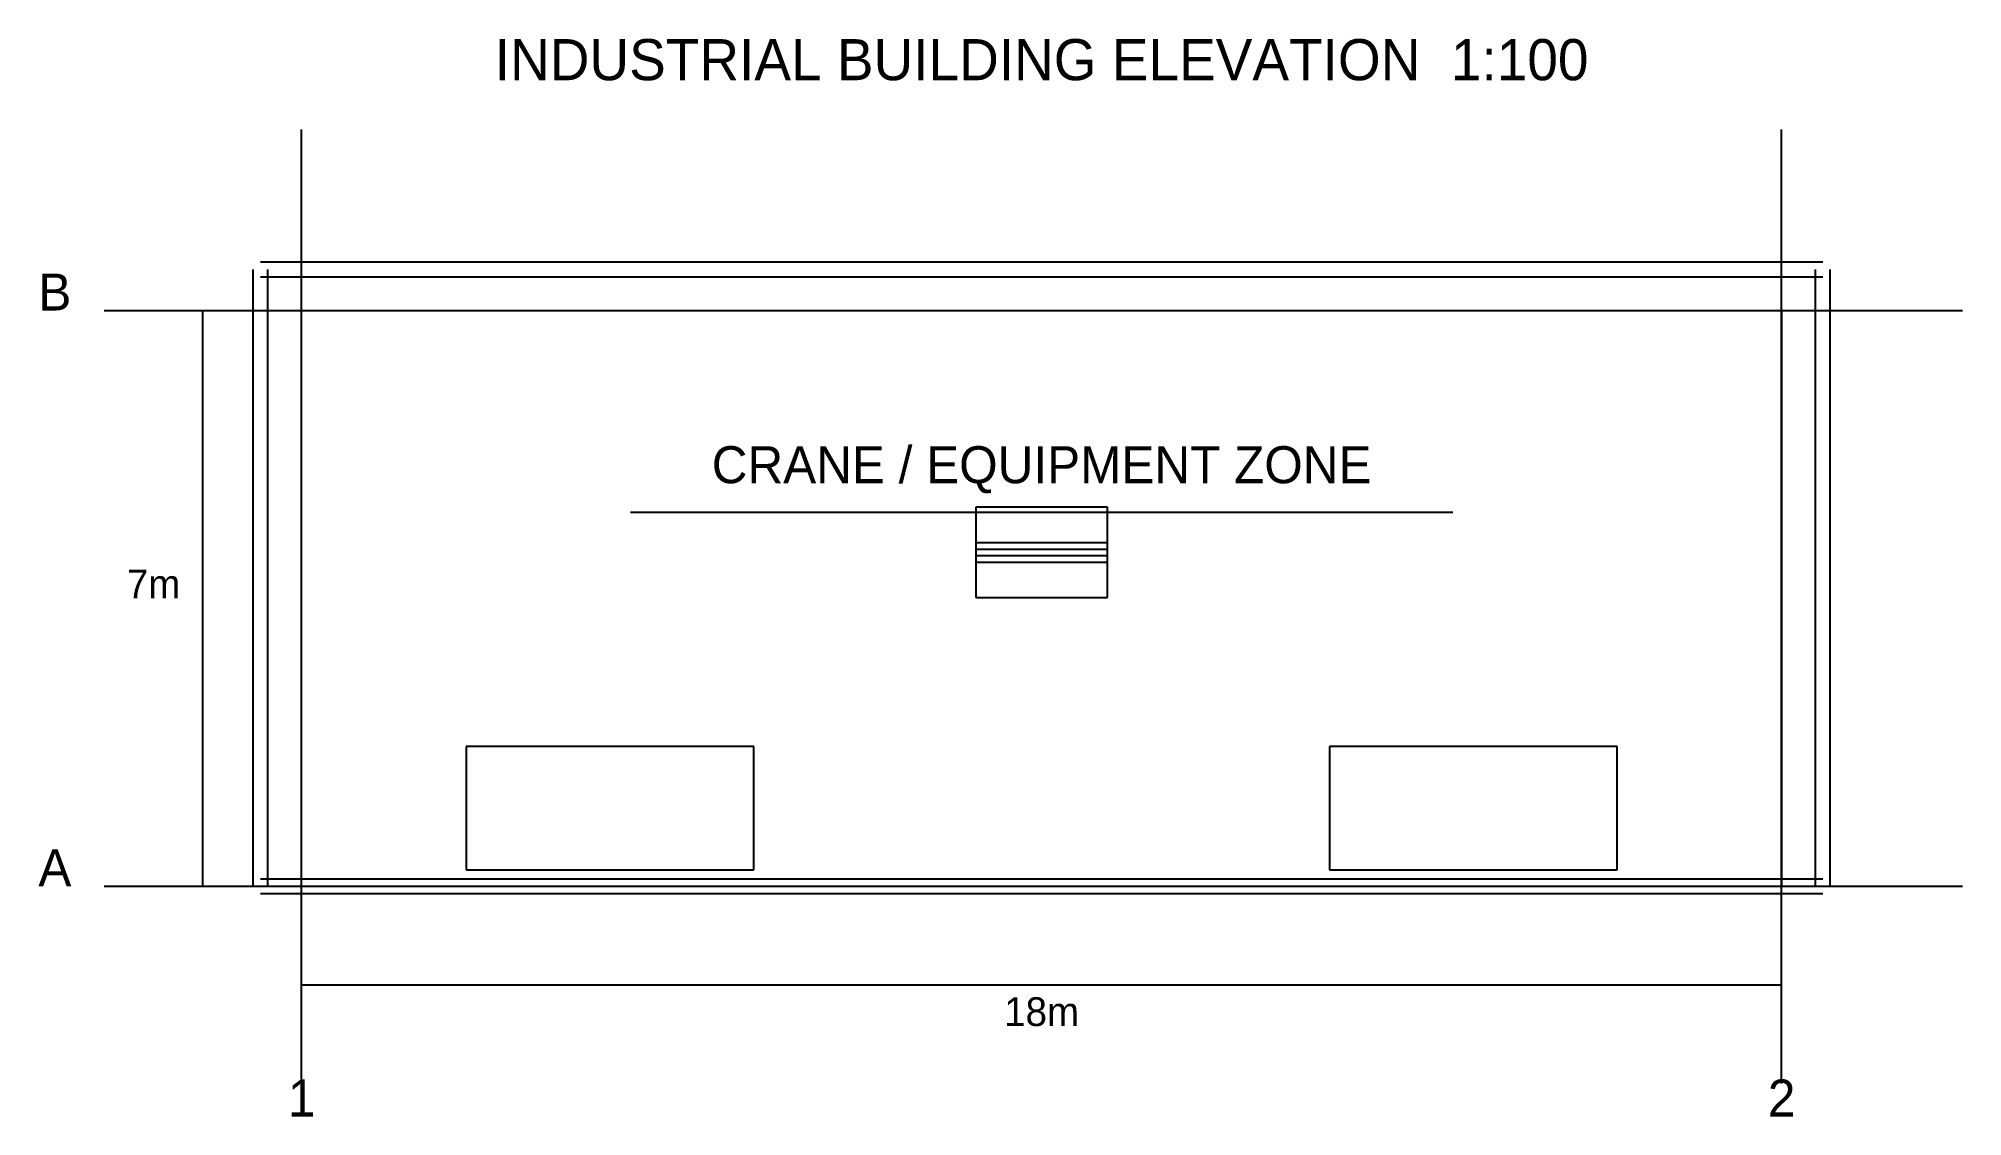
# Model space of a CAD drawing. Header units: metres. Extents: x -3.2 to 20.2, y -2.8 to 10.3.
import ezdxf
from ezdxf.enums import TextEntityAlignment as Align

# ---------------------------------------------------------------- set-up
doc = ezdxf.new("R2010")
doc.units = ezdxf.units.M
for name, color, linetype in [('BEAM', 3, 'CONTINUOUS'), ('COLUMN', 1, 'CONTINUOUS'), ('DIM', 5, 'CONTINUOUS'), ('FURN', 8, 'CONTINUOUS'), ('GRID', 5, 'CONTINUOUS'), ('ROOM', 4, 'CONTINUOUS'), ('WALL', 7, 'CONTINUOUS'), ('WINDOW', 4, 'CONTINUOUS')]:
    doc.layers.add(name, color=color, linetype=linetype)

msp = doc.modelspace()

# ---------------------------------------------------------------- linework, layer by layer
at = {"layer": 'BEAM'}
msp.add_line((0, 7), (18, 7), dxfattribs=at)
at = {"layer": 'COLUMN'}
for p, q in [((0, 0), (0, 7)), ((18, 7), (18, 0))]:
    msp.add_line(p, q, dxfattribs=at)
at = {"layer": 'DIM'}
for p, q in [((-1.2, 0), (-1.2, 7)), ((0, -1.2), (18, -1.2))]:
    msp.add_line(p, q, dxfattribs=at)
at = {"layer": 'FURN'}
for p, q in [((4, 4.55), (14, 4.55)), ((5.5, 1.7), (2, 1.7)), ((2, 1.7), (2, 0.2)), ((5.5, 0.2), (5.5, 1.7)), ((16, 1.7), (12.5, 1.7)), ((12.5, 1.7), (12.5, 0.2)), ((16, 0.2), (16, 1.7)), ((2, 0.2), (5.5, 0.2)), ((12.5, 0.2), (16, 0.2))]:
    msp.add_line(p, q, dxfattribs=at)
at = {"layer": 'GRID'}
for p, q in [((0, -2.4), (0, 9.2)), ((18, -2.4), (18, 9.2)), ((-2.4, 7), (20.2, 7)), ((-2.4, 0), (20.2, 0))]:
    msp.add_line(p, q, dxfattribs=at)
at = {"layer": 'WALL'}
for p, q in [((-0.59, 0), (-0.59, 7.5)), ((-0.5, 7.59), (18.5, 7.59)), ((-0.41, 0), (-0.41, 7.5)), ((18.41, 0), (18.41, 7.5)), ((18.59, 0), (18.59, 7.5)), ((-0.5, 7.41), (18.5, 7.41)), ((-0.5, 0.09), (18.5, 0.09)), ((-0.5, -0.09), (18.5, -0.09))]:
    msp.add_line(p, q, dxfattribs=at)
at = {"layer": 'WINDOW'}
for p, q in [((9.8, 4.61), (8.2, 4.61)), ((8.2, 4.61), (8.2, 3.51)), ((9.8, 3.51), (9.8, 4.61)), ((8.2, 4.18), (9.8, 4.18)), ((8.2, 4.1), (9.8, 4.1)), ((8.2, 4.02), (9.8, 4.02)), ((8.2, 3.94), (9.8, 3.94)), ((8.2, 3.51), (9.8, 3.51))]:
    msp.add_line(p, q, dxfattribs=at)

# ---------------------------------------------------------------- texts
at = {"layer": 'DIM'}
for s, height, p in [('INDUSTRIAL BUILDING ELEVATION  1:100', 0.5, (9, 9.8)), ('7m', 0.35, (-1.8, 3.5)), ('18m', 0.35, (9, -1.7))]:
    msp.add_text(s, height=height, dxfattribs=at).set_placement(p, align=Align.CENTER)
at = {"layer": 'GRID'}
for s, p in [('B', (-2.8, 7)), ('A', (-2.8, 0))]:
    msp.add_text(s, height=0.45, dxfattribs=at).set_placement(p, align=Align.RIGHT)
for s, p in [('1', (0, -2.8)), ('2', (18, -2.8))]:
    msp.add_text(s, height=0.45, dxfattribs=at).set_placement(p, align=Align.CENTER)
at = {"layer": 'ROOM'}
msp.add_text('CRANE / EQUIPMENT ZONE', height=0.45, dxfattribs=at).set_placement((9, 4.9), align=Align.CENTER)

doc.saveas('drawing.dxf')
